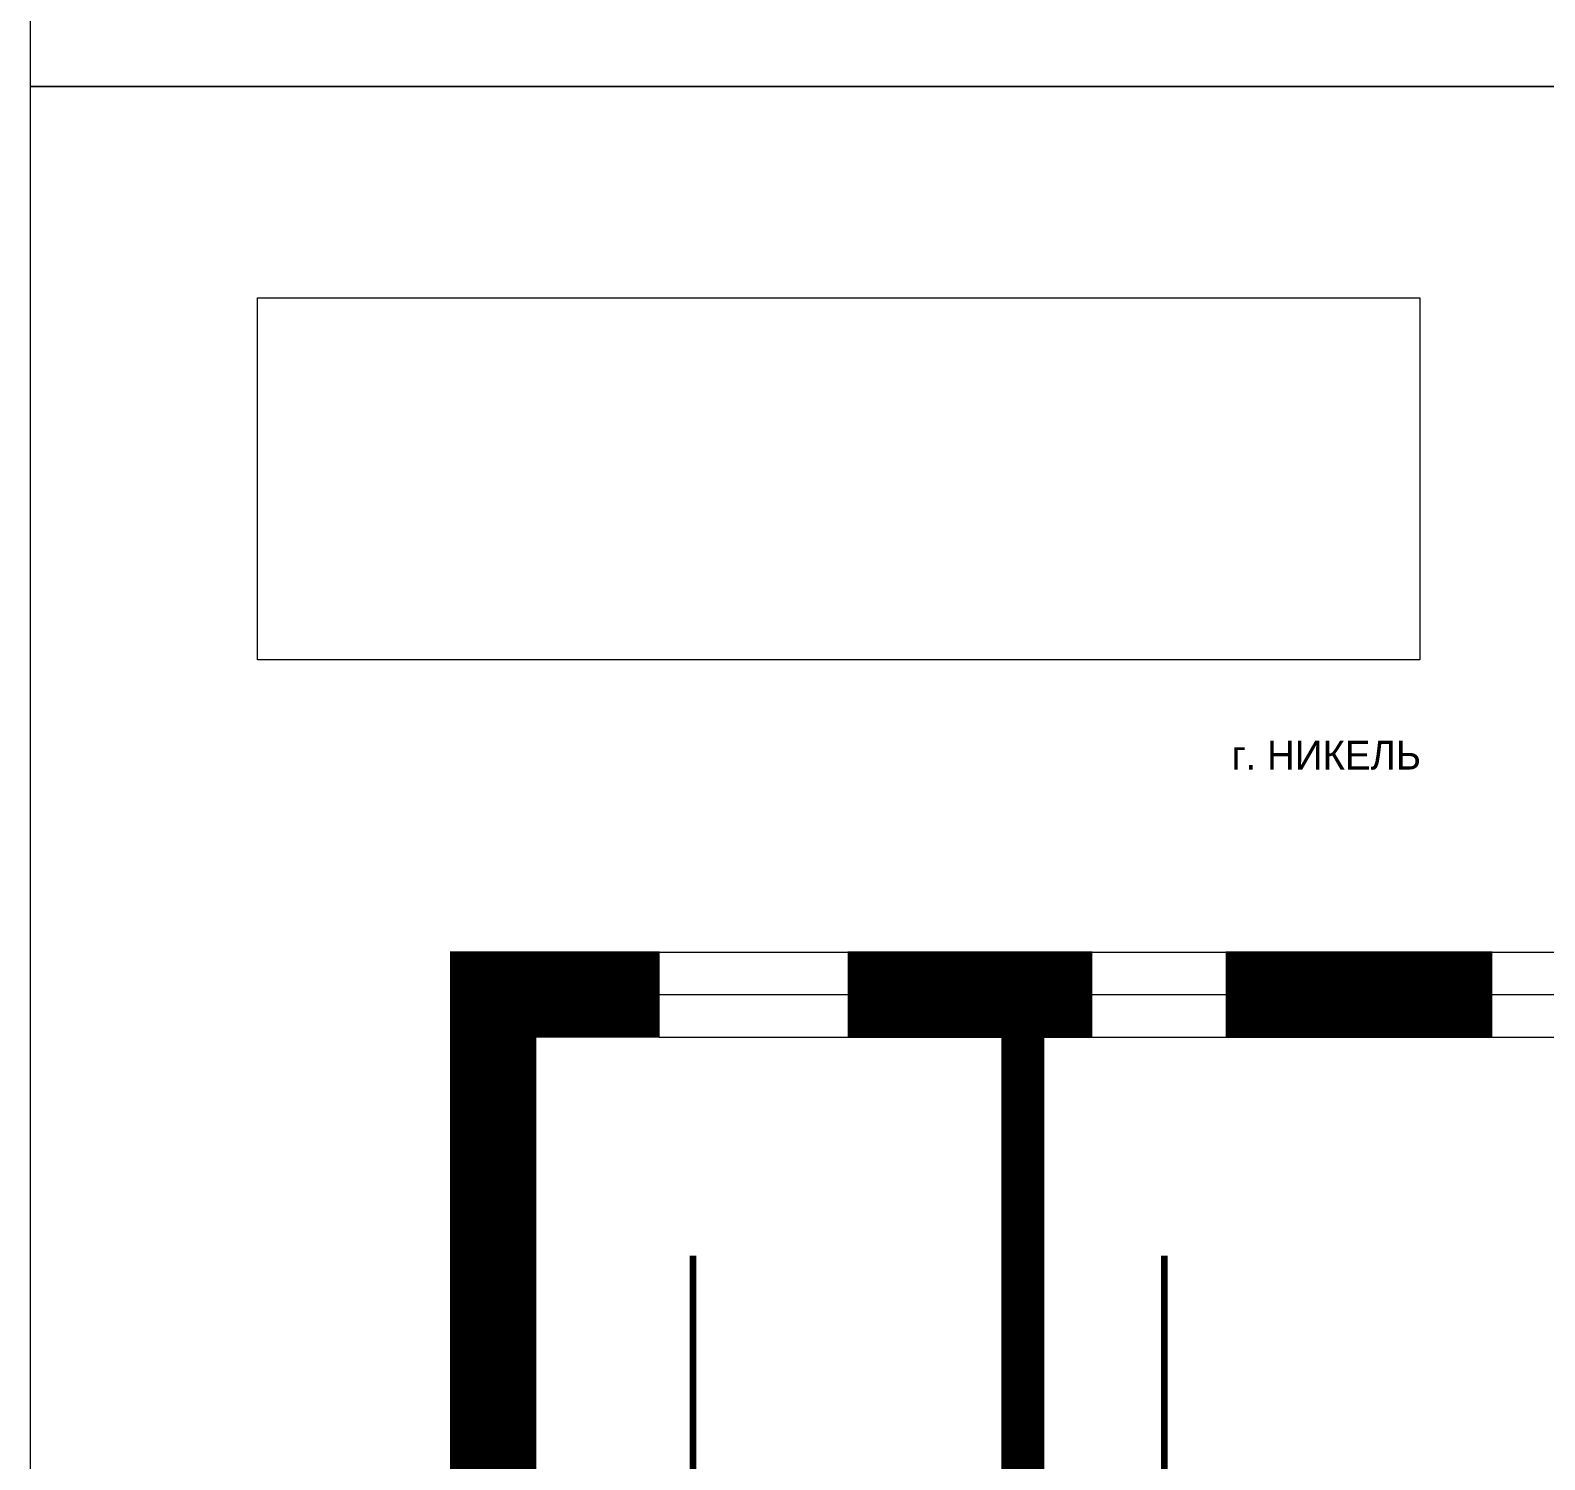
# Model space of a CAD drawing. Header units: millimetres. Extents: x 13114 to 67229, y 22859 to 38520.
# Drawn here: x 20346.7 to 20494.1, y 35024.6 to 35163.7 of the extents above; entities that cross this region are included whole.
import ezdxf

# ---------------------------------------------------------------- set-up
doc = ezdxf.new("R2010")
doc.units = ezdxf.units.MM
doc.styles.add('обычный', font='arial.ttf')
picture_1 = doc.add_image_def('image1.jpg', size_in_pixel=(337, 105))

msp = doc.modelspace()

# ---------------------------------------------------------------- linework, layer by layer
at = {"color": 5, "lineweight": 0}
for points in [[(20346.69, 35158.23), (20946.69, 35158.23), (20946.69, 35553.23), (20346.69, 35553.23)], [(20346.69, 34763.23), (20946.69, 34763.23), (20946.69, 35158.23), (20346.69, 35158.23)]]:
    msp.add_lwpolyline(points, close=True, dxfattribs=at)
at = {"lineweight": 0}
for points, const_width in [([(20407.95, 35069.88), (20391.73, 35069.88), (20391.73, 35008.02)], 8.4), ([(20450.05, 35069.88), (20426.22, 35069.88)], 8.4), ([(20488.98, 35069.88), (20463.03, 35069.88)], 8.4), ([(20443.28, 34980.9), (20443.28, 35068.19)], 4.2)]:
    msp.add_lwpolyline(points, dxfattribs=dict(at, const_width=const_width))
for points in [[(20407.88, 35073.99), (20727.47, 35073.99)], [(20407.95, 35069.88), (20727.54, 35069.88)], [(20407.88, 35065.74), (20727.48, 35065.74)]]:
    msp.add_lwpolyline(points, dxfattribs=at)
at = {"color": 126, "lineweight": 100, "true_color": 0x008754}
for points in [[(20418.74, 34935.59), (20418.74, 34994.48), (20411.19, 34994.48), (20411.19, 35044.45)], [(20457.06, 34935.59), (20457.06, 35044.45)]]:
    msp.add_lwpolyline(points, dxfattribs=at)

# ---------------------------------------------------------------- texts
at = {"lineweight": 0, "insert": (20472.81, 35093.16), "char_height": 2.8, "width": 126.6484, "attachment_point": 5, "style": 'обычный'}
msp.add_mtext('\\pi-8.4,l8.4,t8.4;{\\fProxima Nova Rg|b0|i0|c204|p2;г. НИКЕЛЬ\\H1.1667x; }', dxfattribs=at)

# ---------------------------------------------------------------- pictures from other files: only their frames are drawn
at = {"color": 7, "lineweight": 0, "true_color": 0xf5f5ff}
image = msp.add_image(picture_1, insert=(20368.81, 35102.44), size_in_units=(113.11, 35.24), dxfattribs=at)
image.dxf.flags = 7

doc.saveas('drawing.dxf')
